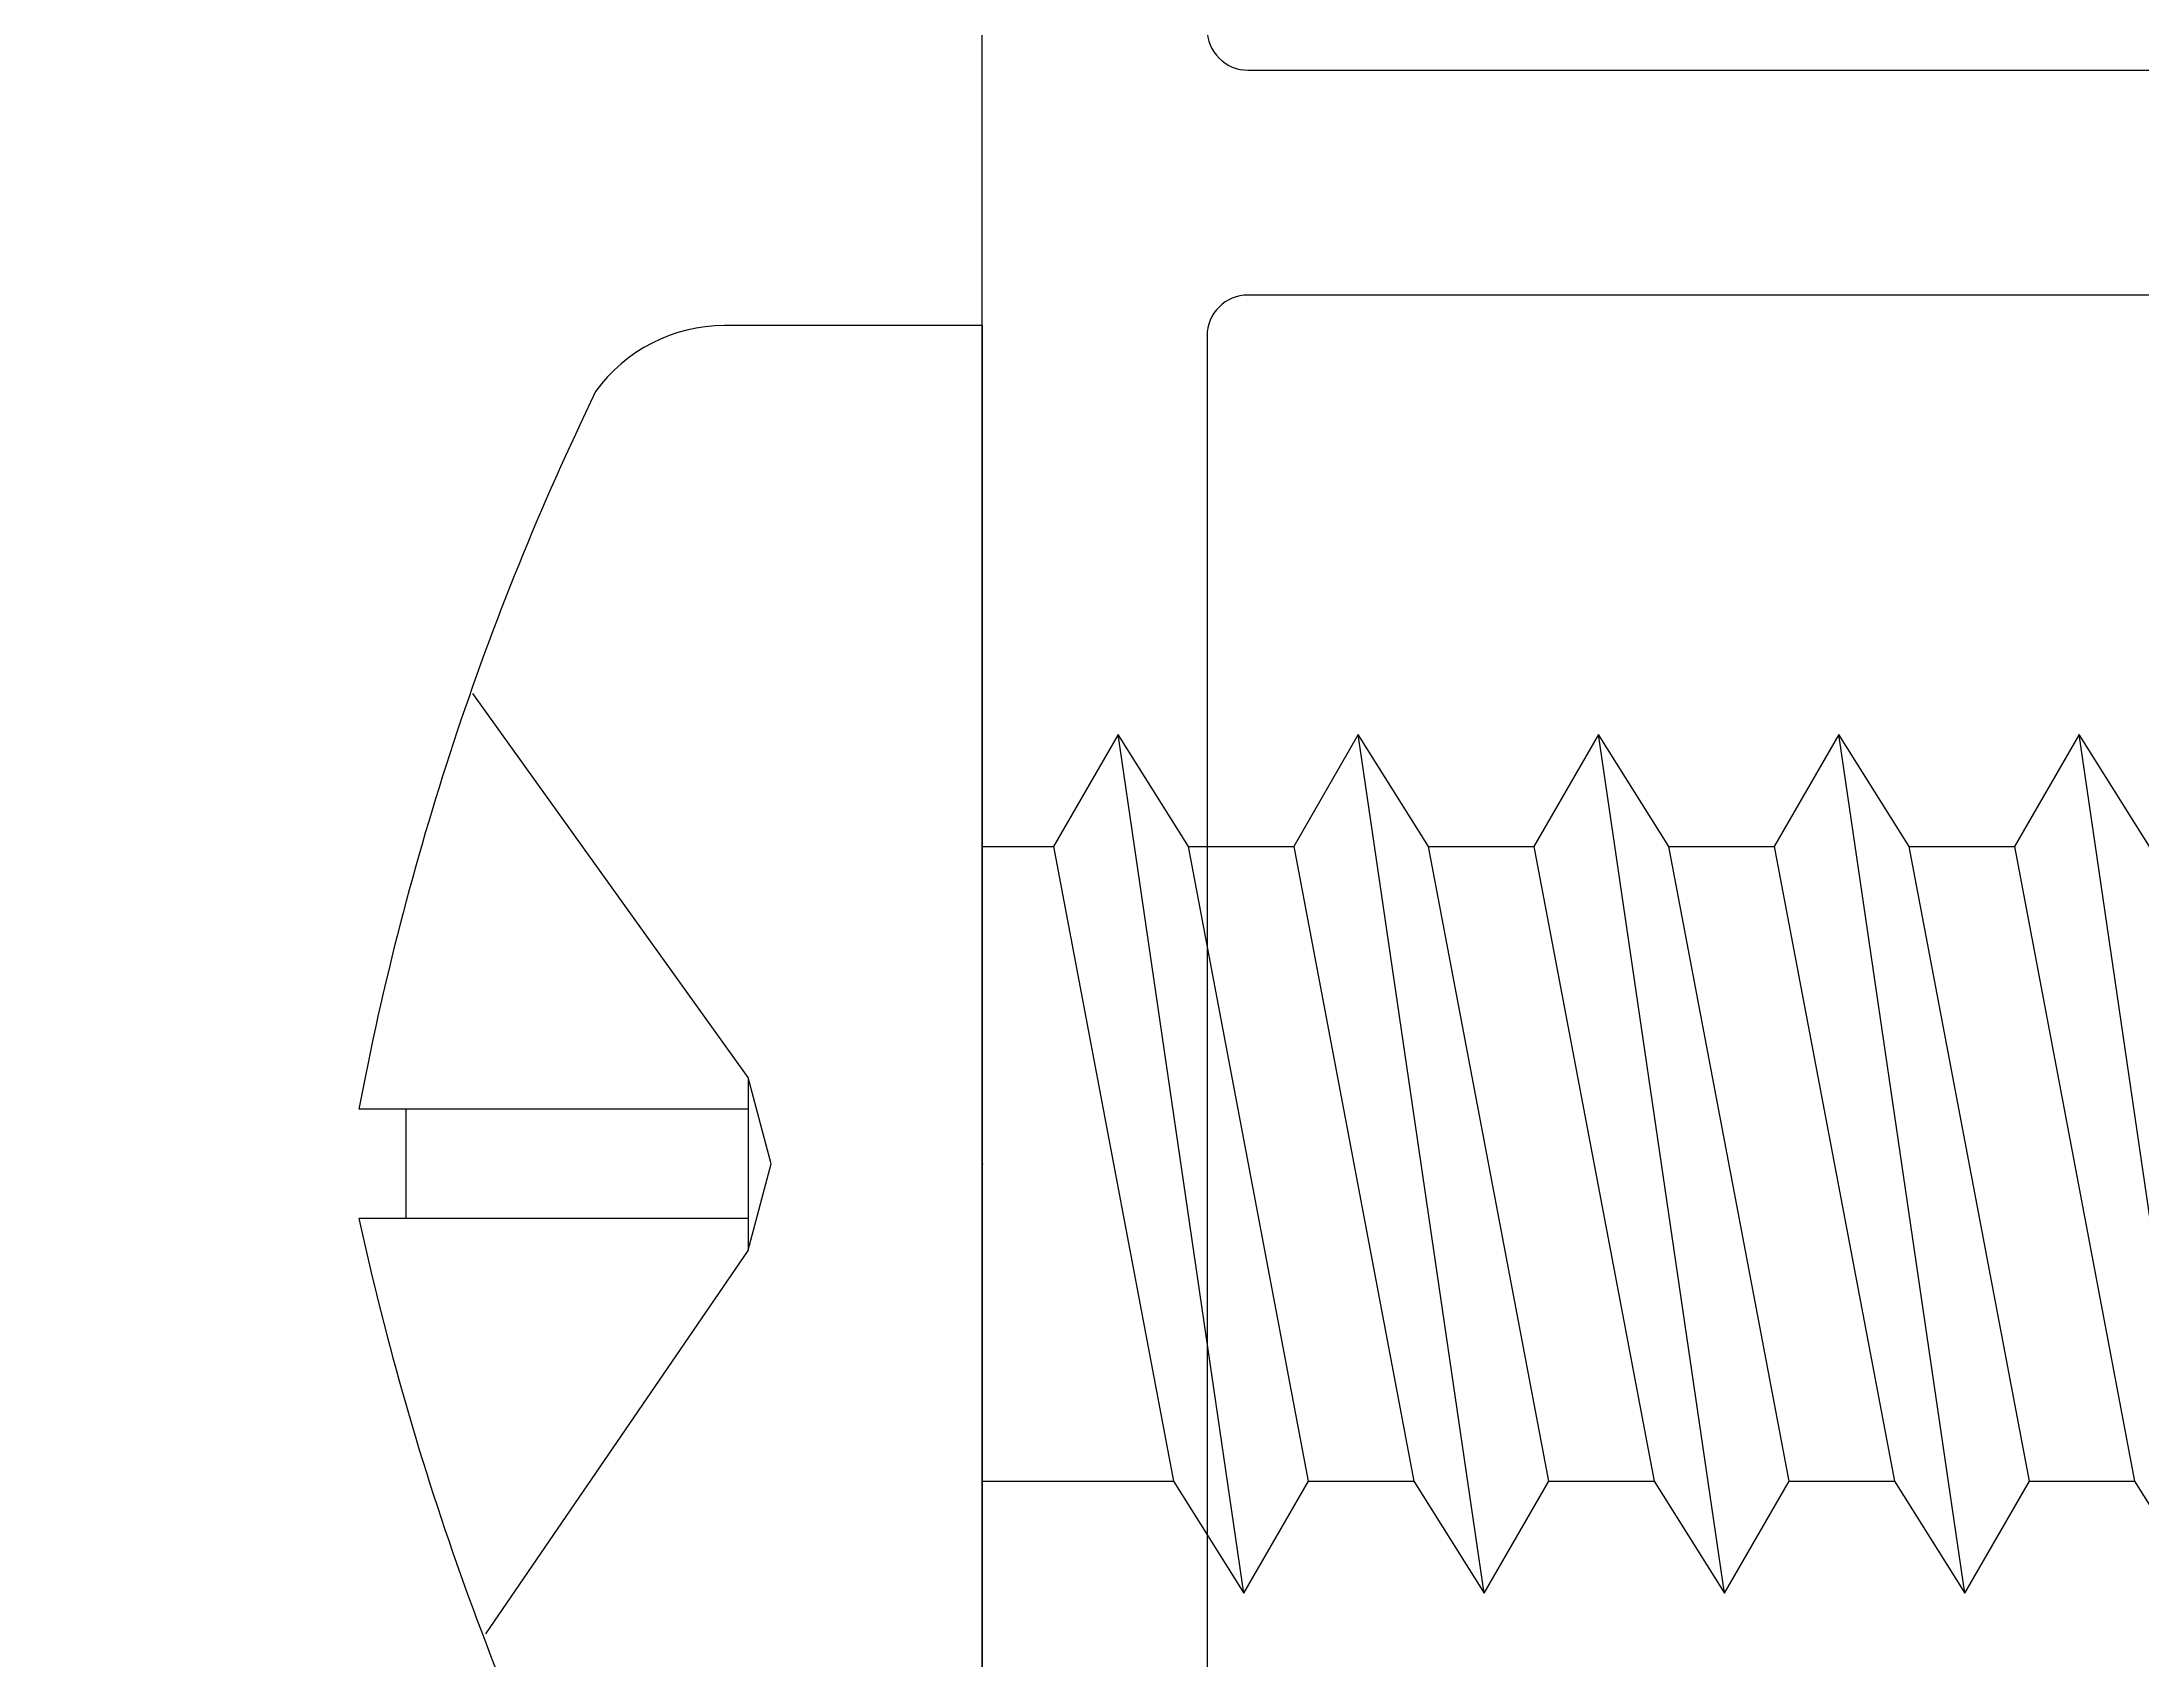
# Model space of a CAD drawing. Header units: millimetres. Extents: x -547695 to 905972, y -1055718 to 167349.
# Drawn here: x -513744.4 to -513670.5, y -1031163.4 to -1031106.5 of the extents above; entities that cross this region are included whole.
import ezdxf
from ezdxf import colors
from ezdxf.entities.mleader import LeaderData, LeaderLine
from ezdxf.math import Vec2, Vec3

# ---------------------------------------------------------------- set-up
doc = ezdxf.new("R2010")
doc.units = ezdxf.units.MM
for name, color, linetype, lineweight in [('A-SYMBOLS', 10, 'Continuous', 13), ('View-XTD-CT Cua$0$View-XĐL-CT Cửa$0$KT-NetThay', 7, 'Continuous', 18), ('View-XTD-CT Cua$0$View-XĐL-CT Cửa$0$Profile - Vietduc', 14, 'Continuous', 30)]:
    doc.layers.add(name, color=color, linetype=linetype, lineweight=lineweight)
doc.layers.add('View-XTD-CT Cua$0$View-XĐL-CT Cửa$0$Screw', color=253, linetype='Continuous')
doc.styles.add('ARIAL', font='arial.ttf')
doc.styles.add('VTK_Arial', font='arial.ttf', dxfattribs={"width": 0.8})

# ---------------------------------------------------------------- blocks, each defined once
blk = doc.blocks.new('View-XTD-CT Cua$0$View-XĐL-CT Cửa$0$p.o.l')
at = {"color": 1}
blk.add_arc((0, 0), 1.6, 90, 270, dxfattribs=at)
at = {"color": 5}
blk.add_arc((0, 0), 1.6, 270, 90, dxfattribs=at)
for start, end in [(225, 270), (270, 315)]:
    blk.add_arc((0, 0), 1.1, start, end)
at = {"color": 2, "width": 0.299, "attachment_point": 2, "style": 'ARIAL'}
for s, insert, char_height in [('x', (-1, 1), 0.5), ('0', (0, 0), 0.3), ('x', (1, 1), 0.5)]:
    blk.add_mtext(s, dxfattribs=dict(at, insert=insert, char_height=char_height))
blk = doc.blocks.new('View-XTD-CT Cua$0$View-XĐL-CT Cửa$0$ph sd 4.2x25 (elev)')
at = {"layer": 'View-XTD-CT Cua$0$View-XĐL-CT Cửa$0$Screw', "linetype": 'Continuous'}
blk.add_lwpolyline([(-3.05, -0.267, 0.065654), (-1.786, -3.778, 0.27758), (-1.263, -4.1), (0, -4.1), (0, 4.1), (-1.263, 4.1, 0.241459), (-1.892, 3.778, 0.066264), (-3.05, 0.267, 0.113267)], format="xyb", dxfattribs=at)
at = {"layer": 'View-XTD-CT Cua$0$View-XĐL-CT Cửa$0$Screw'}
for points in [[(-1.146, 0.422), (-2.492, 2.3)], [(1.278, -2.1), (1.595, -1.552), (1.007, 1.552), (0.663, 2.1), (0.347, 1.552), (0.934, -1.552), (1.278, -2.1), (0.663, 2.1)], [(2.454, -2.1), (2.77, -1.552), (2.182, 1.552), (1.838, 2.1), (1.522, 1.552), (2.11, -1.552), (2.454, -2.1), (1.838, 2.1)], [(3.629, -2.1), (3.945, -1.552), (3.357, 1.552), (3.013, 2.1), (2.697, 1.552), (3.285, -1.552), (3.629, -2.1), (3.013, 2.1)], [(4.804, -2.1), (5.12, -1.552), (4.532, 1.552), (4.188, 2.1), (3.872, 1.552), (4.46, -1.552), (4.804, -2.1), (4.188, 2.1)], [(5.979, -2.1), (6.295, -1.552), (5.707, 1.552), (5.363, 2.1), (5.047, 1.552), (5.635, -1.552), (5.979, -2.1), (5.363, 2.1)], [(0, 1.552), (0.347, 1.552)], [(1.007, 1.552), (1.522, 1.552)], [(2.182, 1.552), (2.697, 1.552)], [(3.357, 1.552), (3.872, 1.552)], [(4.532, 1.552), (5.047, 1.552)], [(-1.146, -0.422), (-1.034, 0), (-1.146, 0.422), (-1.146, -0.422), (-2.431, -2.3)], [(-1.146, 0.267), (-3.048, 0.267)], [(-2.82, 0.267), (-2.82, -0.267)], [(-1.146, -0.267), (-3.048, -0.267)], [(0, -1.552), (0.934, -1.552)], [(1.595, -1.552), (2.11, -1.552)], [(2.77, -1.552), (3.285, -1.552)], [(3.945, -1.552), (4.46, -1.552)], [(5.12, -1.552), (5.635, -1.552)]]:
    blk.add_lwpolyline(points, dxfattribs=at)
at = {"layer": 'View-XTD-CT Cua$0$View-XĐL-CT Cửa$0$Screw', "xscale": 0.0009999999999763531, "yscale": 0.0009999999999763531, "zscale": 0.0009999999999763531}
blk.add_blockref('View-XTD-CT Cua$0$View-XĐL-CT Cửa$0$p.o.l', (0, 0), dxfattribs=at)
blk = doc.blocks.new('View-XTD-CT Cua$0$View-XĐL-CT Cửa$0$A$C77827696')
at = {"layer": 'View-XTD-CT Cua$0$View-XĐL-CT Cửa$0$Profile - Vietduc'}
for points in [[(-2331.147, 5309.917), (-2331.147, 5457.917, -0.414214)], [(-2325.647, 5411.917, 0.414214), (-2324.647, 5410.917), (-2262.647, 5410.917, 0.414214), (-2261.647, 5411.917)]]:
    blk.add_lwpolyline(points, format="xyb", dxfattribs=at)
blk.add_lwpolyline([(-2262.647, 5349.917, 0.414214), (-2261.647, 5350.917), (-2261.647, 5365.667, 0.414214), (-2262.647, 5366.667), (-2272.647, 5366.667, -0.414214), (-2273.647, 5367.667), (-2273.647, 5404.417, 0.414214), (-2274.647, 5405.417), (-2324.647, 5405.417, 0.414214), (-2325.647, 5404.417), (-2325.647, 5350.917, 0.414214), (-2324.647, 5349.917)], format="xyb", close=True, dxfattribs=at)
at = {"layer": 'View-XTD-CT Cua$0$View-XĐL-CT Cửa$0$Screw', "xscale": 4.999999999999999, "yscale": 4.999999999999999, "zscale": 4.999999999999999}
blk.add_blockref('View-XTD-CT Cua$0$View-XĐL-CT Cửa$0$ph sd 4.2x25 (elev)', (-2331.139, 5384.168), dxfattribs=at)

msp = doc.modelspace()

# ---------------------------------------------------------------- leaders
at = {"layer": 'A-SYMBOLS'}
ml = msp.add_multileader_mtext('Standard', dxfattribs=at)
ml.set_content('MOTOR', color=7, style='VTK_Arial')
ml.set_leader_properties()
ml.build(insert=Vec2(0, 0))
ml.multileader.update_dxf_attribs({"text_top_attachment_type": 0, "text_bottom_attachment_type": 0, "arrow_head_size": 80, "scale": 40})
ctx = ml.context
ctx.base_point, ctx.scale, ctx.char_height, ctx.arrow_head_size, ctx.landing_gap_size, ctx.plane_origin = Vec3(-523243.417, -1031154.621), 40, 100, 80, 80, Vec3(-525181.718, -1030978.273)
notes = []
notes.append((ctx, [(0, (1, 1, 0), (-523315.955, -1031154.621), (1, 0), 72.539, [(0, [(-523480.552, -1030945.202)], 256, [])])]))
ctx.mtext.insert, ctx.mtext.width, ctx.mtext.flow_direction = Vec3(-523163.417, -1031103.768), 760.16344, 5
for ctx, leaders in notes:
    for number, flags, end, landing, length, lines in leaders:
        leader = LeaderData()
        leader.index, (leader.has_last_leader_line, leader.has_dogleg_vector, leader.attachment_direction) = number, flags
        leader.last_leader_point, leader.dogleg_vector, leader.dogleg_length = Vec3(end), Vec3(landing), length
        for number, points, colour, breaks in lines:
            line = LeaderLine()
            line.index, line.vertices, line.color, line.breaks = number, Vec3.list(points), colors.encode_raw_color(colour), breaks
            leader.lines.append(line)
        ctx.leaders.append(leader)

# ---------------------------------------------------------------- next in the draw order: block references
at = {"layer": 'View-XTD-CT Cua$0$View-XĐL-CT Cửa$0$KT-NetThay', "xscale": 1.44, "yscale": 1.44, "zscale": 1.44}
msp.add_blockref('View-XTD-CT Cua$0$View-XĐL-CT Cửa$0$A$C77827696', (-510354.47, -1038899.165), dxfattribs=at)

doc.saveas('drawing.dxf')
